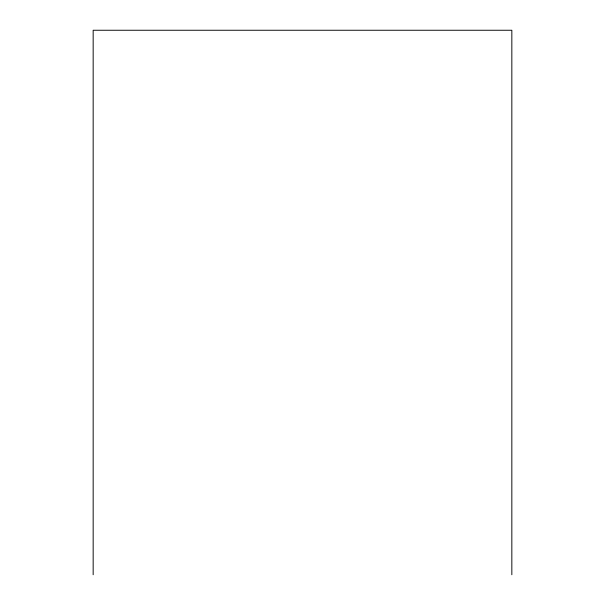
<?xml version="1.0" encoding="UTF-8"?>
<svg xmlns="http://www.w3.org/2000/svg" width="605" height="605" viewBox="0 0 605 605"><rect width="100%" height="100%" fill="white"/><g stroke="black" fill="none" stroke-linecap="round" stroke-linejoin="round"><path stroke-width="0.91" d="M511.838 574.75L511.838 30.25L93.162 30.25L93.162 574.75"/></g></svg>
